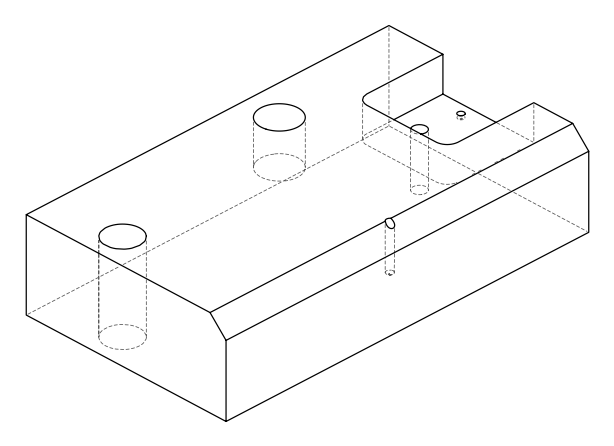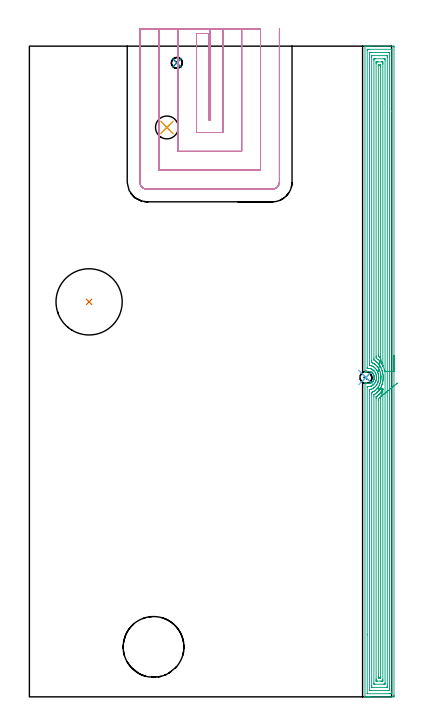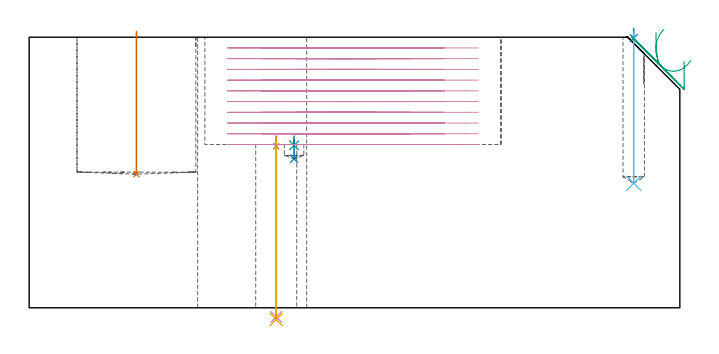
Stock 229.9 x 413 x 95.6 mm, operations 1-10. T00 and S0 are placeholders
(PLAN: 11 operations, 8 tool changes, 56.6 min)
(1 SPOT_DRILL | STEP1HOLE_1 | NXT0321_9005460120000 | 0.04 min | 4186 mm3)
(2 SPOT_DRILL_1 | STEP1POCKET | NXT0321_9005460120000 | 0.03 min | 0 mm3)
(3 SPOT_DRILL_2 | STEP1POCKET_2 | NXT0321_9005460120000 | 0.04 min | 4149 mm3)
(4 DRILL_THROUGH_HOLE_INTO_CENTER | STEP1HOLE_1 | NXT0301_065 | 0.26 min | 4013 mm3)
(5 DRILL_TO_ENLARGE_THROUGH_HOLE | STEP1HOLE_1 | NXT0301_106 | 0.26 min | 7547 mm3)
(6 DRILL_BLIND_HOLE_INTO_CENTER | STEP1POCKET | UGT0301_195 | 0.22 min | 2252 mm3)
(7 INDEXABLE_INSERT_DRILL_BLIND_HOLE_FROM_SOLID | STEP1POCKET_1 | NXT0302_036 | 0.2 min | 66344 mm3)
(8 DRILL_BLIND_HOLE_INTO_CENTER_1 | STEP1POCKET_2 | NXT0301_040 | 0.04 min | 174 mm3)
(9 AREA_MILL | FG_CHAMFER_SURFACE | UGT0205_001 | 23.5 min | 69811 mm3)
(10 MILL_SLOT | SLOT_PARTIAL_RECTANGULAR | NXT0201_012 | Follow Part, ap 4, ae 75% | 26.74 min | 378709 mm3)
(11 MILL_THROUGH_HOLE_FROM_SOLID_MATERIAL | STEP1HOLE | UGT0201_018 | Circular | 5.3 min | 111282 mm3)
(TOOL NXT0321_9005460120000 | NC Spot Drill, 142deg, 12mm, Carbide, Uncoated | D12 PA142 FL30 Z2)
(TOOL NXT0301_065 | Carbide Drill 9.4mm [860.1-0940-075A1-MM 2214] | D9.4 PA140 FL98 Z2)
(TOOL NXT0301_106 | Carbide Drill 14.5mm [860.1-1450-073A1-MM 2214] | D14.5 PA140 FL83 Z2)
(TOOL UGT0301_195 | Twist Drill 7.6 mm | D7.6 PA118 FL73 Z2)
(TOOL NXT0302_036 | Index. Insert Drill 42mm [880-D4200L50-05] | D42 PA176 FL210 Z2)
(TOOL NXT0301_040 | Carbide Drill 6.9mm [860.1-0690-035A1-MM 2214] | D6.9 PA140 FL53 Z2)
(TOOL UGT0205_001 | Chamfer Mill 20 x 3 x 45 deg. | D20 FL50 Z2)
(TOOL NXT0201_012 | ENDMILL 16mm [2P460-1600-NA 1630] | D16 FL38 Z6)
(TOOL UGT0201_018 | End mill 30 mm | D30 FL50 Z4)
(OP 1 SPOT_DRILL)
G17 G21 G94 G90
T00 M6
G54
G17 G0 G90 X87.3 Y361.4 S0 M3
G43 Z105.6 H0
G94 G81 G98 Z57.076 F250. R60.7
G80
M5
M2
(OP 2 SPOT_DRILL_1)
G17 G21 G94 G90
T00 M6
G54
G17 G0 G90 X213.6 Y202.7 S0 M3
G43 Z105.6 H0
G94 G81 G98 Z95.273 F250. R98.6
G80
M5
M2
(OP 3 SPOT_DRILL_2)
G17 G21 G94 G90
T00 M6
G54
G17 G0 G90 X93.6 Y402.4 S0 M3
G43 Z105.6 H0
G94 G81 G98 Z57.403 F250. R60.7
G80
M5
M2
(OP 4 DRILL_THROUGH_HOLE_INTO_CENTER)
G17 G21 G94 G90
T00 M6
G54
G17 G0 G90 X87.3 Y361.4 S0 M3
G43 Z105.6 H1
G94 G73 G98 Z-3.211 F250. Q8.702 R59.7
G80
M5
M2
(OP 5 DRILL_TO_ENLARGE_THROUGH_HOLE)
G17 G21 G94 G90
T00 M6
G54
G17 G0 G90 X87.3 Y361.4 S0 M3
G43 Z105.6 H1
G94 G73 G98 Z-4.139 F250. Q12.368 R59.7
G80
M5
M2
(OP 6 DRILL_BLIND_HOLE_INTO_CENTER)
G17 G21 G94 G90
T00 M6
G54
G17 G0 G90 X213.6 Y202.7 S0 M3
G43 Z105.6 H0
G94 G81 G98 Z44. F250. R97.6
G80
M5
M2
(OP 7 INDEXABLE_INSERT_DRILL_BLIND_HOLE_FROM_SOLID)
G17 G21 G94 G90
T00 M6
G54
G17 G0 G90 X37.9 Y250.7 S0 M3
G43 Z105.6 H1
G94 G81 G98 Z47.2 F250. R97.6
G80
M5
M2
(OP 8 DRILL_BLIND_HOLE_INTO_CENTER_1)
G17 G21 G94 G90
T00 M6
G54
G17 G0 G90 X93.6 Y402.4 S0 M3
G43 Z105.6 H1
G94 G81 G98 Z52.6 F250. R59.7
G80
M5
M2
(OP 9 AREA_MILL)
G17 G21 G94 G90
T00 M6
G54
G17 G0 G90 X231.4 Y216.5 S1061 M3
G43 Z105.6 H0
Z87.2
G94 G1 Y216.462 Z86.328 F250.
Y216.348 Z85.464
Y216.159 Z84.612
Y215.897 Z83.78
Y215.563 Z82.974
Y215.16 Z82.2
Y214.691 Z81.464
Y214.16 Z80.772
Y213.571 Z80.129
Y212.928 Z79.54
Y212.236 Z79.008
Y211.5 Z78.54
Y210.726 Z78.137
Y209.92 Z77.803
Y209.088 Z77.541
Y208.236 Z77.352
Y207.372 Z77.238
Y206.5 Z77.2
Y1.089
X231.399 Y0.616 Z77.201
X231.396 Y0.201 Z77.203
X231.392 Y0.01 Z77.205
X230.987 Y0.005 Z77.61
X230.381 Y0. Z78.216
X216.655 Z91.94
X216.049 Z92.545
X215.504 Z93.093
X215.17 Z93.426
X214.625 Z93.971
X214.292 Z94.303
X213.313 Z95.286
X213.105 Y0.004 Z95.494
X213.007 Y0.01 Z95.593
X213. Y0.169 Z95.6
Y199.354
X213.003 Y199.515 Z95.588
X213.105 Y199.468 Z95.49
X213.16 Y199.441 Z95.44
X213.33 Y199.354 Z95.27
X213.546 Y199.244 Z95.054
X214.001 Y199.073 Z94.599
X214.406 Y198.977 Z94.194
X214.815 Y198.911 Z93.785
X214.895 Y198.909 Z93.705
X215.385 Y198.911 Z93.215
X215.788 Y198.975 Z92.812
X216.239 Y199.087 Z92.36
X216.68 Y199.255 Z91.918
X217.132 Y199.503 Z91.464
X217.367 Y199.671 Z91.228
X217.572 Y199.817 Z91.024
X217.784 Y200.018 Z90.815
X217.98 Y200.231 Z90.618
X218.11 Y200.396 Z90.487
X218.159 Y200.459 Z90.438
X218.246 Y200.585 Z90.351
X218.323 Y200.697 Z90.275
X218.392 Y200.818 Z90.206
X218.467 Y200.947 Z90.132
X218.607 Y201.263 Z89.992
X218.685 Y201.485 Z89.912
X218.722 Y201.59 Z89.874
X218.756 Y201.731 Z89.84
X218.827 Y202.034 Z89.766
X218.878 Y202.441 Z89.719
X218.881 Y202.481 Z89.711
Y202.482 Z89.71
Y202.575
X218.879 Y202.645 Z89.706
X218.88 Y202.674
X218.879 Y202.704 Z89.705
X218.881 Y202.8 Z89.711
Y202.802
Y202.927
Y202.93
X218.86 Y203.11 Z89.736
X218.855 Y203.15 Z89.741
X218.826 Y203.375 Z89.768
X218.751 Y203.687 Z89.846
X218.716 Y203.827 Z89.88
X218.555 Y204.268 Z90.045
X218.502 Y204.38 Z90.098
X218.467 Y204.453 Z90.132
X218.241 Y204.816 Z90.357
X218.099 Y205.01 Z90.499
X217.99 Y205.16 Z90.61
X217.788 Y205.377 Z90.81
X217.751 Y205.412 Z90.849
X217.573 Y205.576 Z91.024
X217.436 Y205.677 Z91.159
X217.234 Y205.828 Z91.363
X216.885 Y206.053 Z91.715
X216.681 Y206.179 Z91.919
X216.236 Y206.318 Z92.364
X215.788 Y206.425 Z92.812
X215.342 Y206.481 Z93.258
X214.895 Y206.483 Z93.705
X214.445 Y206.431 Z94.155
X214.001 Y206.327 Z94.599
X213.655 Y206.203 Z94.945
X213.317 Y206.053 Z95.283
X213.14 Y205.952 Z95.459
X213.107 Y205.934 Z95.492
X213.006 Y205.883 Z95.592
X213. Y206.053 Z95.6
Y412.831
X213.006 Y412.99 Z95.593
X213.313 Y413. Z95.286
X213.625 Z94.974
X214.292 Z94.303
X215.504 Z93.093
X216.049 Z92.545
X226.018 Z82.58
X230.987 Z77.61
X231.263 Y412.997 Z77.335
X231.392 Y412.99 Z77.206
X231.399 Y412.858 Z77.199
X231.4 Y412.384 Z77.2
Y206.5
X229.986 Z78.614
X229.985 Y2.528 Z78.615
X229.984 Y2.402 Z78.616
X229.979 Y2.028 Z78.621
X229.617 Y2.009 Z78.983
X229.23 Y2.003 Z79.37
X228.747 Y2. Z79.853
X228.351 Z80.249
X214.687 Z93.913
X214.494 Y2.002 Z94.106
X214.463 Y2.005 Z94.137
X214.431 Y2.01 Z94.169
X214.421 Y2.019 Z94.179
X214.42 Y2.043 Z94.18
X214.415 Y2.277 Z94.185
X214.414 Y39.369 Z94.186
X214.415 Y196.612 Z94.185
X214.417 Y196.805 Z94.183
X214.419 Y196.9 Z94.181
X214.421 Y196.94 Z94.179
X214.463 Y196.948 Z94.137
X214.835 Y196.92 Z93.765
X215.17 Y196.919 Z93.43
X215.368 Y196.92 Z93.232
X216.049 Y197.019 Z92.551
X216.134 Y197.035 Z92.466
X216.492 Y197.121 Z92.108
X216.812 Y197.239 Z91.788
X216.928 Y197.286 Z91.672
X217.224 Y197.418 Z91.376
X217.413 Y197.521 Z91.187
X217.806 Y197.753 Z90.794
X217.96 Y197.859 Z90.64
X218.174 Y198.015 Z90.426
X218.451 Y198.253 Z90.149
X218.685 Y198.486 Z89.915
X218.884 Y198.705 Z89.716
X219.046 Y198.908 Z89.554
X219.265 Y199.211 Z89.335
X219.564 Y199.692 Z89.036
X219.603 Y199.762 Z88.997
X219.622 Y199.801 Z88.978
X219.87 Y200.383 Z88.73
X219.981 Y200.694 Z88.619
X220.083 Y201.06 Z88.517
X220.201 Y201.587 Z88.399
X220.22 Y201.701 Z88.38
X220.234 Y201.8 Z88.366
X220.269 Y202.12 Z88.331
X220.296 Y202.481 Z88.304
X220.299 Y202.517 Z88.301
X220.3 Y202.626 Z88.3
X220.291 Y203. Z88.309
X220.26 Y203.374 Z88.34
X220.251 Y203.471 Z88.349
X220.236 Y203.584 Z88.364
X220.176 Y203.95 Z88.424
X220.1 Y204.267 Z88.5
X219.965 Y204.752 Z88.635
X219.813 Y205.16 Z88.787
X219.74 Y205.34 Z88.86
X219.564 Y205.701 Z89.036
X219.347 Y206.053 Z89.253
X219.074 Y206.447 Z89.526
X218.891 Y206.688 Z89.709
X218.685 Y206.923 Z89.915
X218.663 Y206.947 Z89.937
X218.21 Y207.352 Z90.39
X217.806 Y207.647 Z90.794
X217.516 Y207.84 Z91.084
X217.148 Y208.056 Z91.453
X216.928 Y208.139 Z91.672
X216.501 Y208.274 Z92.099
X216.049 Y208.381 Z92.551
X215.431 Y208.468 Z93.169
X215.17 Y208.472 Z93.43
X214.895 Y208.473 Z93.705
X214.569 Y208.451 Z94.031
X214.465 Y208.447 Z94.135
X214.421 Y208.446 Z94.179
X214.417 Y208.606 Z94.183
X214.415 Y208.733 Z94.185
X214.414 Y208.858 Z94.186
X214.415 Y410.472 Z94.185
X214.416 Y410.598 Z94.184
X214.421 Y410.972 Z94.179
X214.783 Y410.991 Z93.817
X215.17 Y410.997 Z93.43
X215.653 Y411. Z92.947
X216.049 Z92.551
X229.713 Z78.887
X229.906 Y410.998 Z78.694
X229.937 Y410.996 Z78.663
X229.969 Y410.99 Z78.631
X229.979 Y410.981 Z78.621
X229.98 Y410.957 Z78.62
X229.985 Y410.723 Z78.615
X229.986 Y371.705 Z78.614
Y206.5
X228.572 Z80.028
X228.571 Y4.858 Z80.029
X228.57 Y4.189 Z80.03
X228.567 Y4.077 Z80.033
X228.565 Y4.024 Z80.035
X228.559 Y4.009 Z80.041
X228.532 Y4.004 Z80.068
X228.351 Y4.002 Z80.249
X227.658 Y4. Z80.942
X216.234 Y4.001 Z92.366
X216.049 Y4.005 Z92.551
X215.865 Y4.01 Z92.735
X215.835 Y4.022 Z92.765
X215.832 Y4.055 Z92.768
X215.83 Y4.114 Z92.77
X215.829 Y4.189 Z92.771
Y4.413
Y194.442
X215.83 Y194.664 Z92.77
X215.834 Y194.89 Z92.766
X215.835 Y194.948 Z92.765
X215.856 Y194.961 Z92.744
X215.917 Y194.975 Z92.683
X216.049 Y195.002 Z92.551
X216.323 Y195.057 Z92.277
X216.928 Y195.221 Z91.672
X217.014 Y195.247 Z91.586
X217.26 Y195.335 Z91.34
X217.639 Y195.506 Z90.961
X217.806 Y195.592 Z90.794
X218.206 Y195.822 Z90.394
X218.392 Y195.933 Z90.208
X218.685 Y196.132 Z89.915
X218.741 Y196.171 Z89.859
X218.817 Y196.228 Z89.783
X219.222 Y196.576 Z89.378
X219.564 Y196.917 Z89.036
X219.662 Y197.021 Z88.938
X219.751 Y197.121 Z88.849
X220.059 Y197.511 Z88.541
X220.411 Y198.015 Z88.189
X220.424 Y198.034 Z88.176
X220.443 Y198.065 Z88.157
X220.748 Y198.598 Z87.852
X220.889 Y198.908 Z87.711
X221.021 Y199.213 Z87.579
X221.123 Y199.457 Z87.477
X221.251 Y199.801 Z87.349
X221.269 Y199.854 Z87.331
X221.321 Y200.029 Z87.279
X221.455 Y200.558 Z87.145
X221.487 Y200.694 Z87.113
X221.557 Y201.02 Z87.043
X221.603 Y201.301 Z86.997
X221.639 Y201.587 Z86.961
X221.688 Y202.107 Z86.912
X221.707 Y202.481 Z86.893
X221.705 Y202.983 Z86.895
X221.683 Y203.374 Z86.917
X221.621 Y203.963 Z86.979
X221.575 Y204.267 Z87.025
X221.511 Y204.611 Z87.089
X221.399 Y205.082 Z87.201
X221.377 Y205.16 Z87.223
X221.321 Y205.354 Z87.279
X221.079 Y206.053 Z87.521
X220.907 Y206.475 Z87.693
X220.67 Y206.947 Z87.93
X220.443 Y207.32 Z88.157
X220.089 Y207.84 Z88.511
X219.863 Y208.141 Z88.737
X219.564 Y208.481 Z89.036
X219.306 Y208.733 Z89.294
X218.981 Y209.028 Z89.619
X218.685 Y209.256 Z89.915
X218.15 Y209.626 Z90.45
X217.806 Y209.834 Z90.794
X217.653 Y209.924 Z90.947
X217.407 Y210.032 Z91.193
X216.928 Y210.187 Z91.672
X216.191 Y210.375 Z92.409
X216.049 Y210.403 Z92.551
X215.947 Y210.425 Z92.653
X215.835 Y210.453 Z92.765
X215.833 Y210.519 Z92.767
X215.83 Y210.742 Z92.77
X215.829 Y211.413 Z92.771
X215.828 Y211.637 Z92.772
X215.829 Y408.142 Z92.771
X215.83 Y408.811 Z92.77
X215.833 Y408.923 Z92.767
X215.835 Y408.976 Z92.765
X215.841 Y408.991 Z92.759
X215.868 Y408.996 Z92.732
X216.049 Y408.998 Z92.551
X216.742 Y409. Z91.858
X228.166 Y408.999 Z80.434
X228.351 Y408.995 Z80.249
X228.536 Y408.99 Z80.064
X228.565 Y408.978 Z80.035
X228.568 Y408.945 Z80.032
X228.57 Y408.886 Z80.03
X228.571 Y408.811 Z80.029
X228.572 Y408.587 Z80.028
Y206.5
X227.157 Z81.443
Y6.868
X227.156 Y6.296 Z81.444
X227.154 Y6.105 Z81.446
X227.151 Y6.036 Z81.449
X227.148 Y6.01 Z81.452
X227.127 Y6.008 Z81.473
X227.021 Y6.004 Z81.579
X226.594 Y6. Z82.006
X217.782 Z90.818
X217.379 Y6.007 Z91.221
X217.28 Y6.01 Z91.32
X217.249 Y6.022 Z91.351
X217.247 Y6.054 Z91.353
X217.245 Y6.136 Z91.355
X217.243 Y6.548 Z91.357
Y6.868
Y192.335
X217.245 Y192.655 Z91.355
X217.249 Y193.222 Z91.351
X217.252 Y193.256 Z91.348
X217.276 Y193.267 Z91.324
X217.335 Y193.293 Z91.265
X217.855 Y193.499 Z90.745
X217.968 Y193.549 Z90.632
X218.44 Y193.798 Z90.16
X218.685 Y193.939 Z89.915
X218.997 Y194.125 Z89.603
X219.456 Y194.442 Z89.144
X219.518 Y194.489 Z89.082
X219.564 Y194.527 Z89.036
X219.992 Y194.899 Z88.608
X220.438 Y195.335 Z88.162
X220.443 Y195.34 Z88.157
X220.843 Y195.821 Z87.757
X221.153 Y196.228 Z87.447
X221.223 Y196.328 Z87.377
X221.321 Y196.474 Z87.279
X221.57 Y196.869 Z87.03
X221.72 Y197.121 Z86.88
X221.896 Y197.43 Z86.704
X222.168 Y198.015 Z86.432
X222.178 Y198.037 Z86.422
X222.2 Y198.088 Z86.4
X222.428 Y198.676 Z86.172
X222.511 Y198.908 Z86.089
X222.645 Y199.348 Z85.955
X222.764 Y199.801 Z85.836
X222.825 Y200.058 Z85.775
X222.956 Y200.694 Z85.644
X222.973 Y200.802 Z85.627
X223.073 Y201.587 Z85.527
Y201.593
X223.079 Y201.647 Z85.521
X223.124 Y202.434 Z85.476
X223.125 Y202.481 Z85.475
X223.12 Y202.902 Z85.48
X223.109 Y203.343 Z85.491
X223.108 Y203.374 Z85.492
X223.079 Y203.764 Z85.521
X223.023 Y204.267 Z85.577
X223.014 Y204.332 Z85.586
X222.871 Y205.16 Z85.729
X222.806 Y205.438 Z85.794
X222.642 Y206.053 Z85.958
X222.428 Y206.715 Z86.172
X222.344 Y206.947 Z86.256
X222.2 Y207.308 Z86.4
X221.955 Y207.84 Z86.645
X221.67 Y208.379 Z86.93
X221.445 Y208.733 Z87.155
X221.321 Y208.916 Z87.279
X220.811 Y209.626 Z87.789
X220.443 Y210.048 Z88.157
X219.955 Y210.519 Z88.645
X219.564 Y210.857 Z89.036
X219.252 Y211.09 Z89.348
X218.795 Y211.413 Z89.805
X218.685 Y211.483 Z89.915
X218.507 Y211.594 Z90.093
X218.189 Y211.775 Z90.411
X218.021 Y211.856 Z90.579
X217.806 Y211.946 Z90.794
X217.251 Y212.154 Z91.349
X217.249 Y212.175 Z91.351
X217.245 Y212.224 Z91.355
X217.244 Y212.306 Z91.356
X217.243 Y212.879 Z91.357
Y213.199
Y406.132
X217.244 Y406.704 Z91.356
X217.246 Y406.896 Z91.354
X217.249 Y406.964 Z91.351
X217.252 Y406.99 Z91.348
X217.273 Y406.992 Z91.327
X217.379 Y406.996 Z91.221
X217.806 Y407. Z90.794
X226.618 Z81.982
X227.021 Y406.993 Z81.579
X227.12 Y406.99 Z81.48
X227.151 Y406.978 Z81.449
X227.153 Y406.946 Z81.447
X227.155 Y406.864 Z81.445
X227.157 Y406.452 Z81.443
Y406.132
Y206.5
X225.743 Z82.857
X225.742 Y8.655 Z82.858
Y8.628
X225.715 Y8.01 Z82.885
X225.477 Y8.004 Z83.123
X224.836 Y8.001 Z83.764
X224.602 Y8. Z83.998
X219.328 Y8.002 Z89.272
X218.685 Y8.01 Z89.915
X218.658 Y8.655 Z89.942
Y8.683
X218.657 Y190.897 Z89.943
X218.664 Y191.762 Z89.936
X218.674 Y191.774 Z89.926
X218.685 Y191.782 Z89.915
X219.235 Y192.096 Z89.365
X219.564 Y192.293 Z89.036
X219.778 Y192.438 Z88.822
X220.088 Y192.655 Z88.512
X220.287 Y192.814 Z88.313
X220.443 Y192.944 Z88.157
X220.763 Y193.223 Z87.837
X221.099 Y193.549 Z87.501
X221.209 Y193.662 Z87.391
X221.321 Y193.785 Z87.279
X221.622 Y194.136 Z86.978
X221.872 Y194.442 Z86.728
X222.015 Y194.63 Z86.585
X222.2 Y194.886 Z86.4
X222.38 Y195.152 Z86.22
X222.499 Y195.335 Z86.101
X222.721 Y195.698 Z85.879
X223.033 Y196.228 Z85.567
X223.049 Y196.259 Z85.551
X223.079 Y196.319 Z85.521
X223.324 Y196.872 Z85.276
X223.431 Y197.121 Z85.169
X223.583 Y197.502 Z85.017
X223.777 Y198.015 Z84.823
X223.822 Y198.152 Z84.778
X223.957 Y198.583 Z84.643
X224.026 Y198.838 Z84.574
X224.043 Y198.908 Z84.557
X224.195 Y199.559 Z84.405
X224.245 Y199.801 Z84.355
X224.343 Y200.302 Z84.257
X224.394 Y200.694 Z84.206
X224.442 Y201.095 Z84.158
X224.488 Y201.587 Z84.112
X224.508 Y201.921 Z84.092
X224.535 Y202.481 Z84.065
X224.534 Y202.787 Z84.066
X224.519 Y203.374 Z84.081
X224.498 Y203.717 Z84.102
X224.449 Y204.267 Z84.151
X224.399 Y204.711 Z84.201
X224.325 Y205.16 Z84.275
X224.213 Y205.794 Z84.387
X224.15 Y206.053 Z84.45
X223.957 Y206.808 Z84.643
X223.915 Y206.947 Z84.685
X223.894 Y207.011 Z84.706
X223.61 Y207.84 Z84.99
X223.373 Y208.434 Z85.227
X223.234 Y208.733 Z85.366
X223.079 Y209.054 Z85.521
X222.77 Y209.626 Z85.83
X222.551 Y209.982 Z86.049
X222.2 Y210.51 Z86.4
X222.194 Y210.519 Z86.406
X222.178 Y210.542 Z86.422
X221.83 Y211.014 Z86.77
X221.653 Y211.234 Z86.947
X221.503 Y211.413 Z87.097
X221.321 Y211.615 Z87.279
X220.601 Y212.306 Z87.999
X220.443 Y212.441 Z88.157
X219.836 Y212.922 Z88.764
X219.564 Y213.109 Z89.036
X219.431 Y213.199 Z89.169
X218.685 Y213.669 Z89.915
X218.659 Y214.092 Z89.941
X218.658 Y214.12 Z89.942
X218.657 Y214.985 Z89.943
X218.658 Y404.345 Z89.942
Y404.373
X218.685 Y404.99 Z89.915
X218.924 Y404.996 Z89.676
X219.564 Y404.999 Z89.036
X219.798 Y405. Z88.802
X225.072 Y404.999 Z83.528
X225.715 Y404.99 Z82.885
X225.742 Y404.345 Z82.858
Y404.317
X225.743 Y206.5 Z82.857
X224.322 Y210.058 Z84.278
X224.299 Y210.099 Z84.301
X224.26 Y210.172 Z84.34
X224.217 Y210.255 Z84.383
X224.073 Y210.519 Z84.527
X223.957 Y210.724 Z84.643
X223.54 Y211.413 Z85.06
X223.079 Y212.084 Z85.521
X222.919 Y212.306 Z85.681
X222.604 Y212.714 Z85.996
X222.2 Y213.194 Z86.4
X222.195 Y213.199 Z86.405
X221.321 Y214.03 Z87.279
X221.252 Y214.092 Z87.348
X220.443 Y214.719 Z88.157
X220.078 Y214.985 Z88.522
X220.074 Y215.36 Z88.526
X220.072 Y215.879 Z88.528
X220.071 Y216.256 Z88.529
Y402.043
X220.073 Y402.559 Z88.527
X220.076 Y402.931 Z88.524
X220.078 Y402.982 Z88.522
X220.118 Y402.99 Z88.482
X220.226 Y402.994 Z88.374
X220.443 Y402.998 Z88.157
X220.887 Y403. Z87.713
X221.321 Z87.279
X223.523 Z85.077
X223.957 Y402.999 Z84.643
X224.102 Y402.998 Z84.498
X224.218 Y402.994 Z84.382
X224.294 Y402.99 Z84.306
X224.322 Y402.979 Z84.278
X224.323 Y402.936 Z84.277
X224.327 Y402.559 Z84.273
X224.329 Y402.181 Z84.271
Y401.666
X224.328 Y210.142 Z84.272
X224.327 Y210.106 Z84.273
X224.322 Y210.058 Z84.278
X222.901 Y214.948 Z85.699
X222.893 Y214.953 Z85.707
X222.854 Y214.985 Z85.746
X222.2 Y215.599 Z86.4
X221.889 Y215.879 Z86.711
X221.501 Y216.199 Z87.099
X221.492 Y216.243 Z87.108
X221.487 Y216.603 Z87.113
X221.486 Y216.772 Z87.114
X221.485 Y217.498 Z87.115
X221.486 Y400.605 Z87.114
X221.487 Y400.772 Z87.113
X221.49 Y400.953 Z87.11
X221.492 Y400.989 Z87.108
X221.603 Y400.994 Z86.997
X221.752 Y400.997 Z86.848
X221.976 Y401. Z86.624
X222.2 Z86.4
X222.857 Y400.998 Z85.743
X222.892 Y400.994 Z85.708
X222.902 Y400.991 Z85.698
X222.908 Y400.946 Z85.692
X222.911 Y400.772 Z85.689
X222.914 Y400.046 Z85.686
X222.915 Y399.879 Z85.685
X222.914 Y215.879 Z85.686
X222.911 Y215.156 Z85.689
X222.908 Y214.985 Z85.692
X222.901 Y214.948 Z85.699
X222.754 Y214.108 Z85.884
X222.611 Y213.288 Z86.143
X222.472 Y212.492 Z86.474
X222.338 Y211.728 Z86.873
X222.212 Y211.002 Z87.339
X222.092 Y210.318 Z87.867
X221.981 Y209.682 Z88.454
X221.879 Y209.099 Z89.095
X221.787 Y208.573 Z89.785
X221.706 Y208.108 Z90.519
X221.636 Y207.708 Z91.291
X221.578 Y207.376 Z92.096
X221.532 Y207.114 Z92.927
X221.499 Y206.925 Z93.777
X221.479 Y206.809 Z94.642
X221.472 Y206.768 Z95.513
X221.478 Y206.802 Z96.385
X221.497 Y206.911 Z97.25
G0 X224.307 Y195.341 Z98.423
G1 X223.719 Y195.376 Z97.779
X223.19 Y195.407 Z97.087
X222.723 Y195.434 Z96.35
X222.321 Y195.458 Z95.576
X221.988 Y195.477 Z94.77
X221.727 Y195.492 Z93.938
X221.54 Y195.503 Z93.086
X221.427 Y195.51 Z92.221
X221.389 Y195.512 Z91.349
X221.428 Y195.51 Z90.478
X221.543 Y195.503 Z89.613
X221.732 Y195.492 Z88.761
X221.994 Y195.477 Z87.93
X222.328 Y195.457 Z87.124
X222.731 Y195.434 Z86.35
X223.2 Y195.406 Z85.615
X223.73 Y195.375 Z84.923
X224.319 Y195.341 Z84.281
X224.321 Y195.34 Z84.279
X224.323 Y195.335 Z84.277
X224.328 Y195.059 Z84.272
X224.329 Y194.958 Z84.271
Y10.957
X224.327 Y10.441 Z84.273
X224.324 Y10.069 Z84.276
X224.322 Y10.018 Z84.278
X224.282 Y10.01 Z84.318
X224.174 Y10.006 Z84.426
X223.957 Y10.002 Z84.643
X223.513 Y10. Z85.087
X223.079 Z85.521
X220.877 Z87.723
X220.443 Y10.001 Z88.157
X220.298 Y10.002 Z88.302
X220.182 Y10.006 Z88.418
X220.106 Y10.01 Z88.494
X220.078 Y10.021 Z88.522
X220.077 Y10.064 Z88.523
X220.073 Y10.441 Z88.527
X220.071 Y10.819 Z88.529
Y11.334
Y189.46
X220.073 Y189.976 Z88.527
X220.076 Y190.348 Z88.524
X220.078 Y190.401 Z88.522
X220.108 Y190.426 Z88.492
X220.191 Y190.487 Z88.409
X220.56 Y190.749 Z88.04
X220.724 Y190.869 Z87.876
X221.057 Y191.138 Z87.543
X221.321 Y191.36 Z87.279
X221.534 Y191.546 Z87.066
X221.76 Y191.762 Z86.84
X221.98 Y191.986 Z86.62
X222.2 Y192.218 Z86.4
X222.403 Y192.449 Z86.197
X222.577 Y192.655 Z86.023
X222.801 Y192.937 Z85.799
X223.079 Y193.3 Z85.521
X223.183 Y193.443 Z85.417
X223.256 Y193.549 Z85.344
X223.535 Y193.978 Z85.065
X223.827 Y194.442 Z84.773
X223.876 Y194.524 Z84.724
X223.957 Y194.667 Z84.643
X224.193 Y195.096 Z84.407
X224.315 Y195.335 Z84.285
X224.319 Y195.341 Z84.281
X222.908 Y190.417 Z85.692
X222.912 Y190.145 Z85.688
X222.915 Y189.249 Z85.685
X222.914 Y12.395 Z85.686
X222.913 Y12.228 Z85.687
X222.91 Y12.047 Z85.69
X222.908 Y12.011 Z85.692
X222.797 Y12.006 Z85.803
X222.648 Y12.003 Z85.952
X222.424 Y12. Z86.176
X222.2 Z86.4
X221.544 Y12.002 Z87.056
X221.508 Y12.006 Z87.092
X221.498 Y12.009 Z87.102
X221.492 Y12.054 Z87.108
X221.489 Y12.228 Z87.111
X221.486 Y12.954 Z87.114
X221.485 Y13.121 Z87.115
Y188.189
X221.487 Y188.914 Z87.113
X221.49 Y189.082 Z87.11
X221.492 Y189.167 Z87.108
X222.2 Y189.771 Z86.4
X222.307 Y189.867 Z86.293
X222.425 Y189.976 Z86.175
X222.574 Y190.119 Z86.026
X222.762 Y190.298 Z85.838
X222.908 Y190.417 Z85.692
X223.46 Y190.867 Z85.188
X224.044 Y191.343 Z84.749
X224.655 Y191.842 Z84.376
X225.289 Y192.359 Z84.074
X225.941 Y192.891 Z83.844
X226.606 Y193.433 Z83.688
X227.28 Y193.983 Z83.608
X227.956 Y194.534 Z83.604
X228.629 Y195.084 Z83.676
X229.296 Y195.627 Z83.823
X229.949 Y196.16 Z84.045
X230.586 Y196.679 Z84.34
X231.2 Y197.18 Z84.705
X231.787 Y197.659 Z85.137
X232.342 Y198.112 Z85.634
X232.862 Y198.536 Z86.192
X233.343 Y198.928 Z86.806
X233.78 Y199.285 Z87.471
G0 Z105.6
M5
M2
(OP 10 MILL_SLOT)
G17 G21 G94 G90
T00 M6
G54
G17 G0 G90 X114.7 Y424. S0 M3
G43 Z105.602 H1
Z91.812
G94 G1 Y421. F250.
Y366.2 F500.
X114.1
Y421.
X106.1
Y358.2
X122.7
Y421.
Y424. F250.
X94.1
Y421.
Y346.2 F500.
X134.7
Y421.
Y424. F250.
X82.1
Y421.
Y334.2 F500.
X146.7
Y421.
Y424. F250.
X70.1
Y421.
Y326.8 F500.
G3 X74.7 Y322.2 R4.6
G1 X154.1
G3 X158.7 Y326.8 R4.6
G1 Y421.
Y424. F250.
G0 X114.7 Z88.022
G1 Y421.
Y366.2 F500.
X114.1
Y421.
X106.1
Y358.2
X122.7
Y421.
Y424. F250.
X94.1
Y421.
Y346.2 F500.
X134.7
Y421.
Y424. F250.
X82.1
Y421.
Y334.2 F500.
X146.7
Y421.
Y424. F250.
X70.1
Y421.
Y326.8 F500.
G3 X74.7 Y322.2 R4.6
G1 X154.1
G3 X158.7 Y326.8 R4.6
G1 Y421.
Y424. F250.
G0 X114.7 Z84.231
G1 Y421.
Y366.2 F500.
X114.1
Y421.
X106.1
Y358.2
X122.7
Y421.
Y424. F250.
X94.1
Y421.
Y346.2 F500.
X134.7
Y421.
Y424. F250.
X82.1
Y421.
Y334.2 F500.
X146.7
Y421.
Y424. F250.
X70.1
Y421.
Y326.8 F500.
G3 X74.7 Y322.2 R4.6
G1 X154.1
G3 X158.7 Y326.8 R4.6
G1 Y421.
Y424. F250.
G0 X114.7 Z80.441
G1 Y421.
Y366.2 F500.
X114.1
Y421.
X106.1
Y358.2
X122.7
Y421.
Y424. F250.
X94.1
Y421.
Y346.2 F500.
X134.7
Y421.
Y424. F250.
X82.1
Y421.
Y334.2 F500.
X146.7
Y421.
Y424. F250.
X70.1
Y421.
Y326.8 F500.
G3 X74.7 Y322.2 R4.6
G1 X154.1
G3 X158.7 Y326.8 R4.6
G1 Y421.
Y424. F250.
G0 X114.7 Z76.651
G1 Y421.
Y366.2 F500.
X114.1
Y421.
X106.1
Y358.2
X122.7
Y421.
Y424. F250.
X94.1
Y421.
Y346.2 F500.
X134.7
Y421.
Y424. F250.
X82.1
Y421.
Y334.2 F500.
X146.7
Y421.
Y424. F250.
X70.1
Y421.
Y326.8 F500.
G3 X74.7 Y322.2 R4.6
G1 X154.1
G3 X158.7 Y326.8 R4.6
G1 Y421.
Y424. F250.
G0 X114.7 Z72.861
G1 Y421.
Y366.2 F500.
X114.1
Y421.
X106.1
Y358.2
X122.7
Y421.
Y424. F250.
X94.1
Y421.
Y346.2 F500.
X134.7
Y421.
Y424. F250.
X82.1
Y421.
Y334.2 F500.
X146.7
Y421.
Y424. F250.
X70.1
Y421.
Y326.8 F500.
G3 X74.7 Y322.2 R4.6
G1 X154.1
G3 X158.7 Y326.8 R4.6
G1 Y421.
Y424. F250.
G0 X114.7 Z69.071
G1 Y421.
Y366.2 F500.
X114.1
Y421.
X106.1
Y358.2
X122.7
Y421.
Y424. F250.
X94.1
Y421.
Y346.2 F500.
X134.7
Y421.
Y424. F250.
X82.1
Y421.
Y334.2 F500.
X146.7
Y421.
Y424. F250.
X70.1
Y421.
Y326.8 F500.
G3 X74.7 Y322.2 R4.6
G1 X154.1
G3 X158.7 Y326.8 R4.6
G1 Y421.
Y424. F250.
G0 X114.7 Z65.28
G1 Y421.
Y366.2 F500.
X114.1
Y421.
X106.1
Y358.2
X122.7
Y421.
Y424. F250.
X94.1
Y421.
Y346.2 F500.
X134.7
Y421.
Y424. F250.
X82.1
Y421.
Y334.2 F500.
X146.7
Y421.
Y424. F250.
X70.1
Y421.
Y326.8 F500.
G3 X74.7 Y322.2 R4.6
G1 X154.1
G3 X158.7 Y326.8 R4.6
G1 Y421.
Y424. F250.
G0 X114.7 Z61.49
G1 Y421.
Y366.2 F500.
X114.1
Y421.
X106.1
Y358.2
X122.7
Y421.
Y424. F250.
X94.1
Y421.
Y346.2 F500.
X134.7
Y421.
Y424. F250.
X82.1
Y421.
Y334.2 F500.
X146.7
Y421.
Y424. F250.
X70.1
Y421.
Y326.8 F500.
G3 X74.7 Y322.2 R4.6
G1 X154.1
G3 X158.7 Y326.8 R4.6
G1 Y421.
Y424. F250.
G0 X114.7 Z57.7
G1 Y421.
Y366.2 F500.
X114.1
Y421.
X106.1
Y358.2
X122.7
Y421.
Y424. F250.
X94.1
Y421.
Y346.2 F500.
X134.7
Y421.
Y424. F250.
X82.1
Y421.
Y334.2 F500.
X146.7
Y421.
Y424. F250.
X70.1
Y421.
Y326.8 F500.
G3 X74.7 Y322.2 R4.6
G1 X154.1
G3 X158.7 Y326.8 R4.6
G1 Y421.
Y424. F250.
G0 Z105.602
M5
M2
